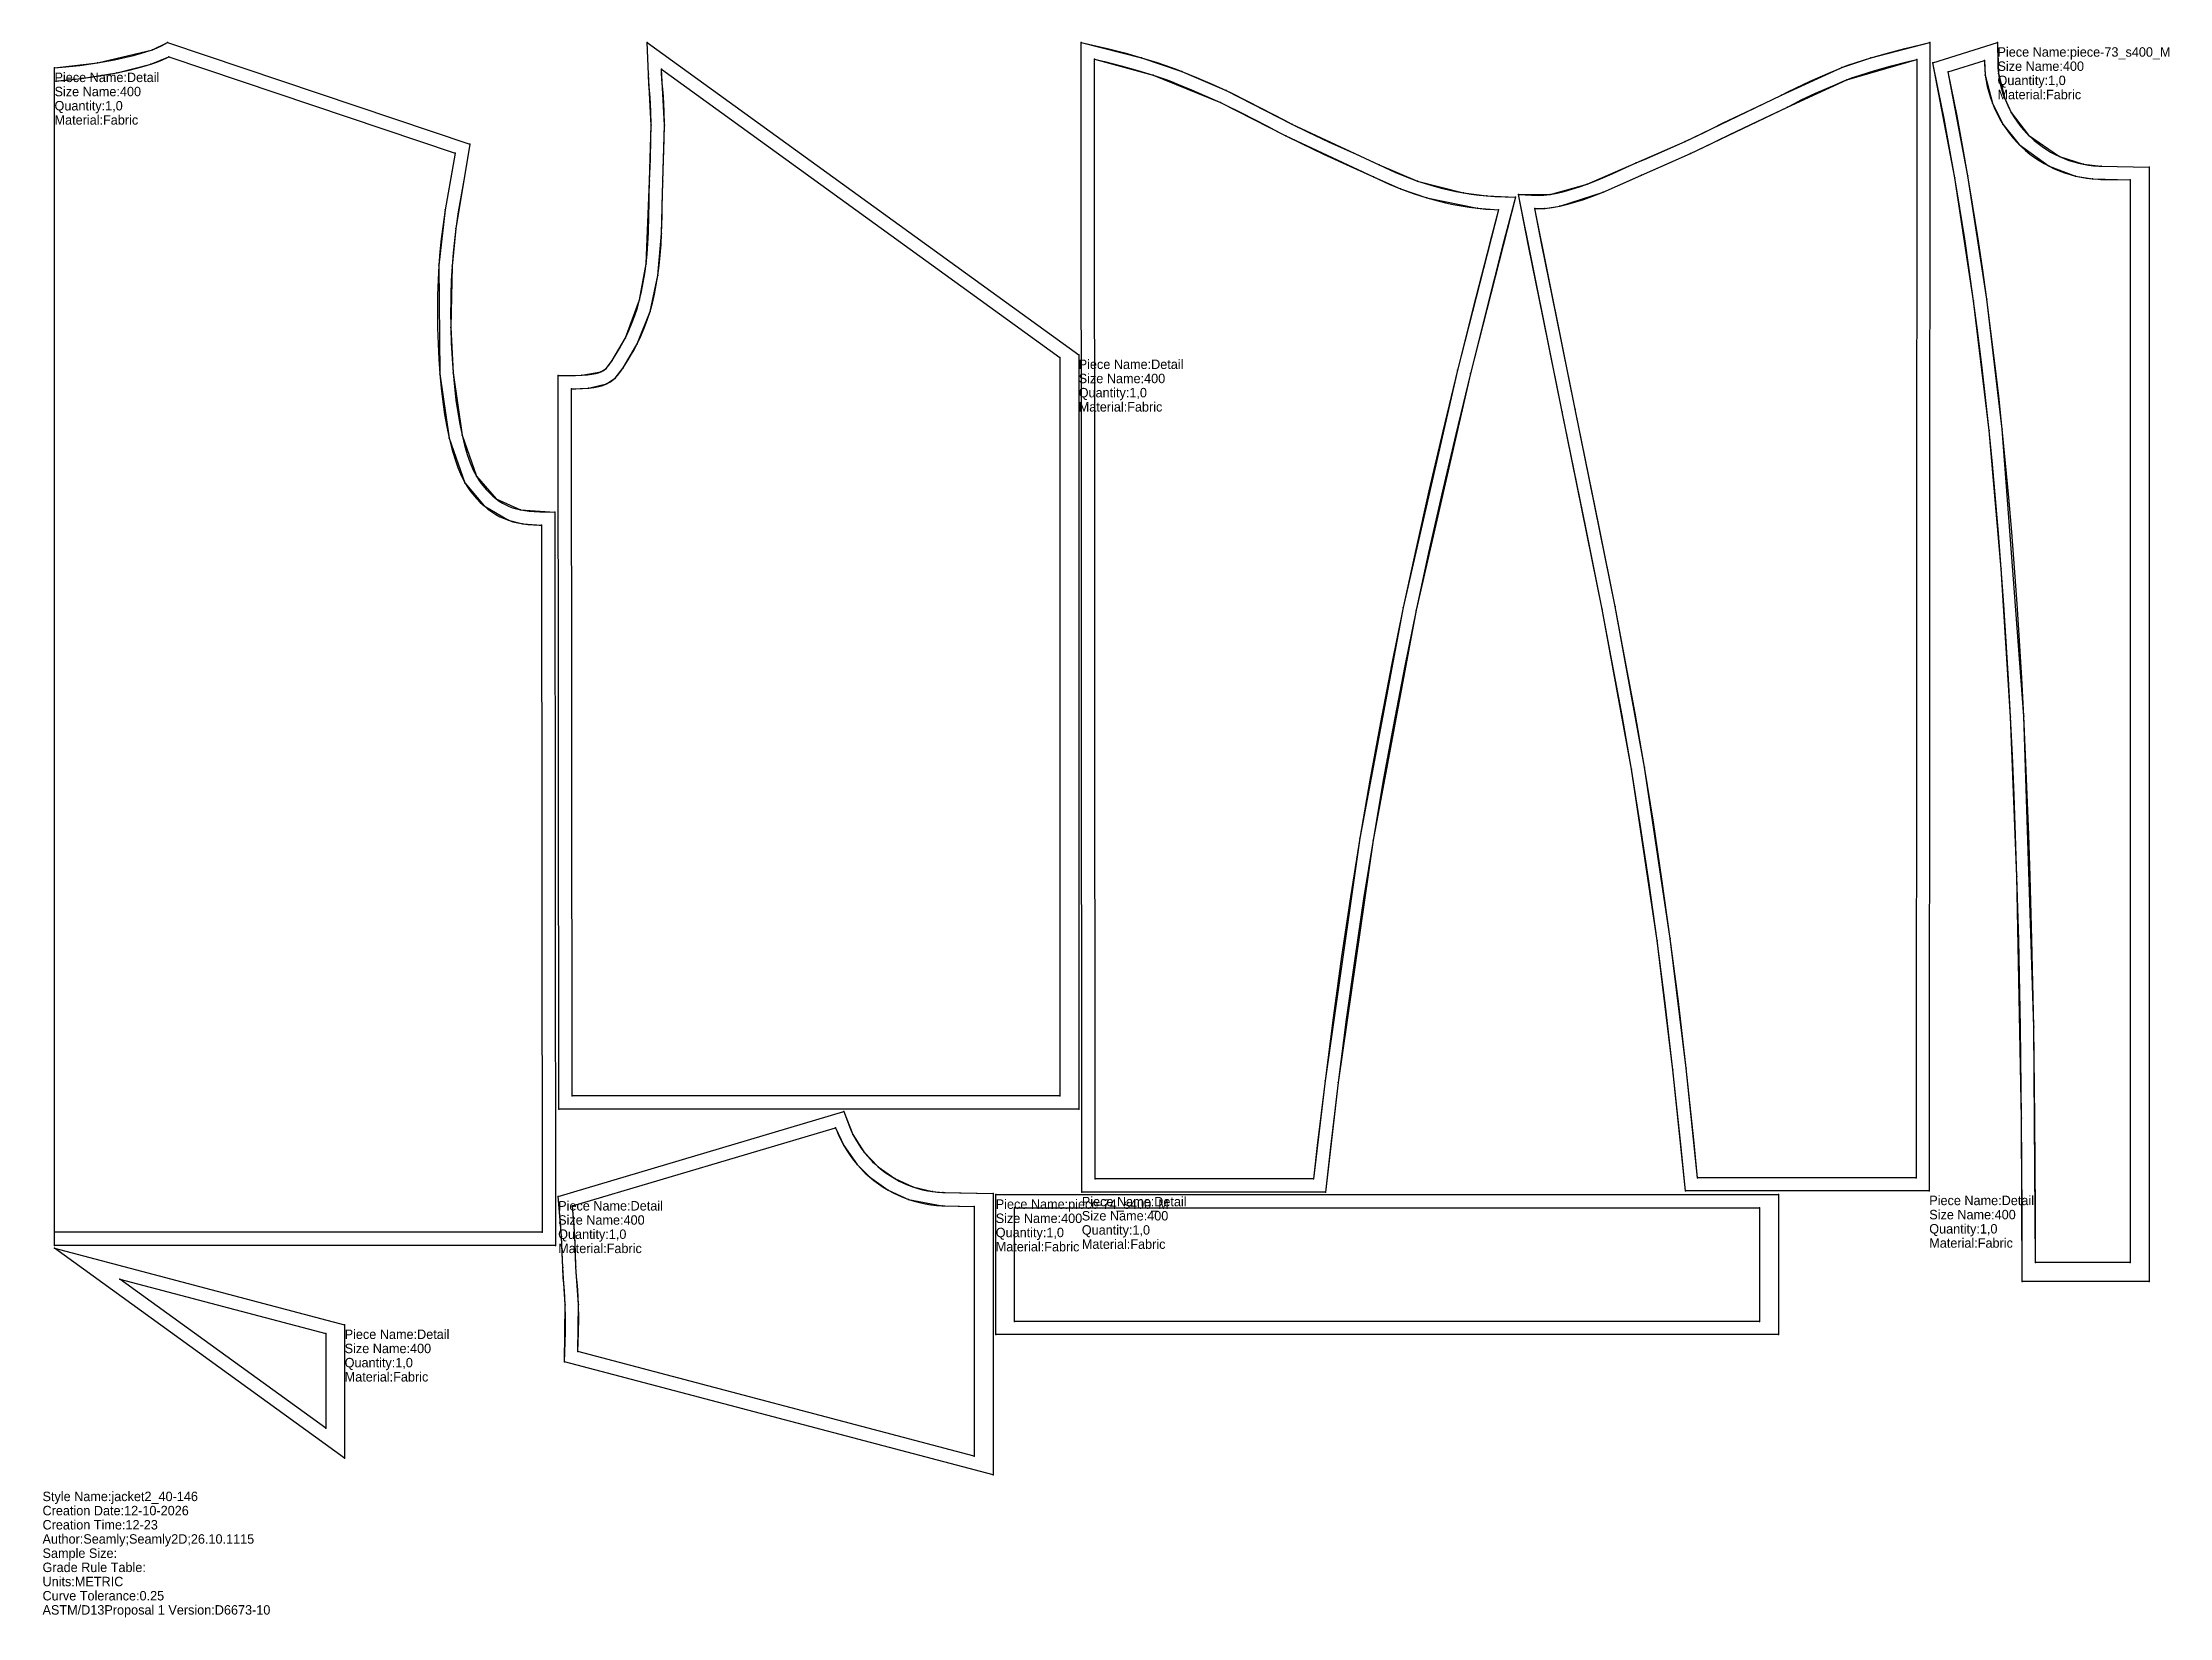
# Model space of a CAD drawing. Extents: x 0 to 1124, y -69 to 764.
import ezdxf

# ---------------------------------------------------------------- set-up
doc = ezdxf.new("R2010")
doc.units = 0
for name, color, linetype in [('1', 7, 'CONTINUOUS'), ('14', 7, 'CONTINUOUS'), ('2', 7, 'CONTINUOUS'), ('3', 7, 'CONTINUOUS'), ('84', 7, 'CONTINUOUS'), ('87', 7, 'CONTINUOUS')]:
    doc.layers.add(name, color=color, linetype=linetype)

# ---------------------------------------------------------------- blocks, each defined once
blk = doc.blocks.new('piece-73_s400_M')
at = {"layer": '1'}
blk.add_lwpolyline([(1033.2, 763.59), (1033.7, 747.2), (1037.02, 733.99), (1040.51, 726.6), (1049.63, 714.61), (1066.02, 703.25), (1078.66, 699.23), (1088.03, 698.26), (1113.28, 697.75), (1113.28, 108.62), (1046.29, 108.62), (1045.93, 194.88), (1043.47, 322.66), (1040.08, 407.13), (1035.21, 485.42), (1028.76, 558.41), (1020.6, 626.98), (1010.63, 692.02), (999.07, 752.92)], close=True, dxfattribs=at)
at = {"layer": '14'}
blk.add_lwpolyline([(1026.28, 754.09), (1026.75, 746.34), (1030.48, 731.46), (1035.99, 720.51), (1044.68, 709.65), (1060.43, 698.17), (1074.42, 692.99), (1083.32, 691.51), (1103.28, 690.95), (1103.28, 118.62), (1053.28, 118.62), (1052.32, 243.17), (1047.07, 407.48), (1035.72, 559.13), (1027.54, 627.92), (1017.53, 693.2), (1007.19, 748.13)], close=True, dxfattribs=at)
at = {"layer": '2'}
for p in [(1026.28, 754.09), (1033.2, 763.59), (999.07, 752.92), (1007.19, 748.13), (1113.28, 697.75), (1103.28, 690.95), (1053.28, 118.62), (1103.28, 118.62), (1046.29, 108.62), (1113.28, 108.62)]:
    blk.add_point(p, dxfattribs=at)
at = {"layer": '3'}
for p in [(1026.75, 746.34), (1033.7, 747.2), (1030.48, 731.46), (1037.02, 733.99), (1035.99, 720.51), (1040.51, 726.6), (1044.68, 709.65), (1049.63, 714.61), (1060.43, 698.17), (1066.02, 703.25), (1078.66, 699.23), (1088.03, 698.26), (1010.63, 692.02), (1017.53, 693.2), (1074.42, 692.99), (1083.32, 691.51), (1020.6, 626.98), (1027.54, 627.92), (1028.76, 558.41), (1035.72, 559.13), (1035.21, 485.42), (1040.08, 407.13), (1047.07, 407.48), (1043.47, 322.66), (1052.32, 243.17), (1045.93, 194.88)]:
    blk.add_point(p, dxfattribs=at)
at = {"layer": '84'}
blk.add_lwpolyline([(1033.2, 763.59), (1033.29, 752.73), (1033.43, 749.95), (1033.7, 747.2), (1034.1, 744.49), (1034.64, 741.81), (1035.3, 739.16), (1036.1, 736.55), (1037.02, 733.99), (1038.06, 731.47), (1039.23, 729), (1040.51, 726.6), (1041.91, 724.25), (1043.43, 721.98), (1045.06, 719.77), (1046.81, 717.64), (1048.68, 715.57), (1049.63, 714.61), (1050.58, 713.68), (1052.59, 711.85), (1054.66, 710.14), (1056.8, 708.54), (1059.02, 707.05), (1061.29, 705.67), (1063.62, 704.4), (1066.02, 703.25), (1068.46, 702.21), (1070.95, 701.28), (1073.49, 700.48), (1076.06, 699.79), (1078.66, 699.23), (1081.3, 698.79), (1083.97, 698.48), (1086.68, 698.3), (1088.03, 698.26), (1113.28, 697.75), (1113.28, 108.62), (1046.29, 108.62), (1046.24, 144.64), (1045.93, 194.88), (1045.32, 243.05), (1044.39, 289.27), (1043.47, 322.66), (1042.75, 344.41), (1041.95, 365.72), (1041.06, 386.63), (1040.08, 407.13), (1039.01, 427.25), (1037.84, 446.99), (1036.57, 466.38), (1035.21, 485.42), (1033.75, 504.13), (1032.19, 522.52), (1030.53, 540.61), (1028.76, 558.41), (1026.88, 575.93), (1024.9, 593.19), (1022.81, 610.2), (1020.6, 626.98), (1018.28, 643.53), (1015.85, 659.88), (1013.3, 676.04), (1010.63, 692.02), (1007.84, 707.83), (1004.93, 723.49), (1001.9, 739.02), (999.07, 752.92)], close=True, dxfattribs=at)
at = {"layer": '87'}
blk.add_lwpolyline([(1026.28, 754.09), (1026.29, 752.53), (1026.44, 749.42), (1026.75, 746.34), (1027.21, 743.29), (1027.81, 740.27), (1028.56, 737.29), (1029.45, 734.35), (1030.48, 731.46), (1031.66, 728.63), (1032.97, 725.86), (1034.41, 723.15), (1035.99, 720.51), (1037.7, 717.95), (1039.54, 715.47), (1041.5, 713.07), (1043.59, 710.77), (1044.68, 709.65), (1045.77, 708.59), (1048.01, 706.55), (1050.34, 704.63), (1052.75, 702.83), (1055.24, 701.16), (1057.8, 699.6), (1060.43, 698.17), (1063.12, 696.87), (1065.87, 695.7), (1068.67, 694.66), (1071.53, 693.76), (1074.42, 692.99), (1077.35, 692.35), (1080.32, 691.86), (1083.32, 691.51), (1086.34, 691.3), (1087.86, 691.26), (1103.28, 690.95), (1103.28, 118.62), (1053.28, 118.62), (1053.24, 144.66), (1052.93, 194.95), (1052.32, 243.17), (1051.39, 289.44), (1050.46, 322.88), (1049.75, 344.65), (1048.95, 366), (1048.05, 386.94), (1047.07, 407.48), (1045.99, 427.64), (1044.82, 447.43), (1043.56, 466.85), (1042.19, 485.94), (1040.73, 504.7), (1039.16, 523.14), (1037.49, 541.27), (1035.72, 559.13), (1033.84, 576.7), (1031.85, 594.02), (1029.75, 611.08), (1027.54, 627.92), (1025.21, 644.53), (1022.77, 660.94), (1020.21, 677.16), (1017.53, 693.2), (1014.73, 709.08), (1011.81, 724.8), (1008.76, 740.39), (1007.19, 748.13)], close=True, dxfattribs=at)
at = {"layer": '1'}
for s, p in [('Size Name:400', (1033.2, 748.59)), ('Piece Name:piece-73_s400_M', (1033.2, 756.09)), ('Quantity:1,0', (1033.2, 741.09)), ('Material:Fabric', (1033.2, 733.59))]:
    blk.add_text(s, height=5, dxfattribs=at).set_placement(p)
blk = doc.blocks.new('piece-74_s400_M')
at = {"layer": '1'}
blk.add_lwpolyline([(503.77, 154.52), (917.43, 154.52), (917.43, 80.52), (503.77, 80.52)], close=True, dxfattribs=at)
at = {"layer": '14'}
blk.add_lwpolyline([(513.77, 147.52), (907.44, 147.52), (907.44, 87.52), (513.77, 87.52)], close=True, dxfattribs=at)
at = {"layer": '2'}
for p in [(503.77, 154.52), (513.77, 147.52), (907.44, 147.52), (917.43, 154.52), (503.77, 80.52), (513.77, 87.52), (907.44, 87.52), (917.43, 80.52)]:
    blk.add_point(p, dxfattribs=at)
at = {"layer": '84'}
blk.add_lwpolyline([(503.77, 154.52), (917.43, 154.52), (917.43, 80.52), (503.77, 80.52)], close=True, dxfattribs=at)
at = {"layer": '87'}
blk.add_lwpolyline([(513.77, 147.52), (907.44, 147.52), (907.44, 87.52), (513.77, 87.52)], close=True, dxfattribs=at)
at = {"layer": '1'}
for s, p in [('Piece Name:piece-74_s400_M', (503.77, 147.02)), ('Size Name:400', (503.77, 139.52)), ('Quantity:1,0', (503.77, 132.02)), ('Material:Fabric', (503.77, 124.52))]:
    blk.add_text(s, height=5, dxfattribs=at).set_placement(p)
blk = doc.blocks.new('piece_Detail_s400_M')
at = {"layer": '1'}
blk.add_lwpolyline([(6.35, 750.18), (29.06, 752.85), (58.06, 759.8), (66.04, 763.59), (225.92, 709.91), (218.44, 665.19), (216.42, 645.36), (215.8, 612.85), (216.97, 588.93), (221.72, 556), (229.35, 534.26), (239.69, 522.42), (252.56, 516.55), (270.77, 515.27), (271.12, 127.63), (6.35, 127.63)], close=True, dxfattribs=at)
at = {"layer": '14'}
blk.add_lwpolyline([(6.35, 743.16), (20.68, 744.58), (39.33, 747.58), (57.24, 752.11), (66.69, 755.98), (218.02, 705.18), (212.84, 675.21), (209.44, 645.83), (210, 588.37), (214.9, 554.44), (223.24, 530.82), (233.34, 518.62), (246.22, 511.01), (253.78, 509.23), (263.78, 508.46), (264.11, 134.64), (6.35, 134.64)], close=True, dxfattribs=at)
at = {"layer": '2'}
for p in [(66.04, 763.59), (66.69, 755.98), (6.35, 750.18), (6.35, 743.16), (225.92, 709.91), (218.02, 705.18), (263.78, 508.46), (270.77, 515.27), (6.35, 134.64), (6.35, 127.63), (264.11, 134.64), (271.12, 127.63)]:
    blk.add_point(p, dxfattribs=at)
at = {"layer": '3'}
for p in [(58.06, 759.8), (20.68, 744.58), (29.06, 752.85), (39.33, 747.58), (57.24, 752.11), (212.84, 675.21), (218.44, 665.19), (209.44, 645.83), (216.42, 645.36), (215.8, 612.85), (210, 588.37), (216.97, 588.93), (214.9, 554.44), (221.72, 556), (223.24, 530.82), (229.35, 534.26), (233.34, 518.62), (239.69, 522.42), (246.22, 511.01), (252.56, 516.55), (253.78, 509.23)]:
    blk.add_point(p, dxfattribs=at)
at = {"layer": '84'}
blk.add_lwpolyline([(6.35, 750.18), (10.43, 750.5), (19.8, 751.52), (29.06, 752.85), (37.97, 754.45), (44.2, 755.8), (48.09, 756.75), (51.73, 757.74), (55.07, 758.76), (58.06, 759.8), (60.65, 760.83), (62.84, 761.85), (66.04, 763.59), (225.92, 709.91), (222.67, 690.8), (219.75, 674.1), (218.44, 665.19), (217.66, 658.95), (216.98, 652.35), (216.42, 645.36), (216.01, 637.92), (215.76, 629.95), (215.72, 625.76), (215.7, 621.4), (215.8, 612.85), (216.05, 604.58), (216.44, 596.6), (216.97, 588.93), (217.65, 581.6), (218.47, 574.61), (219.42, 568), (220.51, 561.79), (221.72, 556), (223.05, 550.65), (224.5, 545.78), (226.04, 541.41), (227.66, 537.56), (229.35, 534.26), (230.62, 532.19), (231.47, 530.99), (231.88, 530.47), (232.76, 529.37), (234.55, 527.29), (236.29, 525.46), (238, 523.84), (239.69, 522.42), (241.37, 521.18), (243.07, 520.1), (244.8, 519.16), (246.58, 518.35), (248.45, 517.65), (250.44, 517.05), (252.56, 516.55), (254.83, 516.15), (257.27, 515.84), (259.9, 515.62), (262.77, 515.49), (270.77, 515.27), (271.12, 127.63), (6.35, 127.63)], close=True, dxfattribs=at)
at = {"layer": '87'}
blk.add_lwpolyline([(6.35, 743.16), (11.08, 743.53), (20.68, 744.58), (30.18, 745.94), (39.33, 747.58), (45.78, 748.98), (49.84, 749.97), (53.68, 751.02), (57.24, 752.11), (60.5, 753.24), (63.43, 754.4), (65.99, 755.6), (66.69, 755.98), (218.02, 705.18), (215.78, 691.99), (212.84, 675.21), (211.51, 666.14), (210.7, 659.74), (210.01, 652.99), (209.44, 645.83), (209.02, 638.22), (208.76, 630.1), (208.72, 625.81), (208.7, 621.37), (208.8, 612.71), (209.05, 604.3), (209.45, 596.19), (210, 588.37), (210.69, 580.87), (211.53, 573.71), (212.51, 566.9), (213.64, 560.47), (214.9, 554.44), (216.3, 548.81), (217.83, 543.62), (219.5, 538.88), (221.31, 534.61), (223.24, 530.82), (224.78, 528.33), (225.84, 526.82), (226.39, 526.12), (227.38, 524.89), (229.36, 522.59), (231.35, 520.5), (233.34, 518.62), (235.36, 516.92), (237.41, 515.41), (239.51, 514.07), (241.67, 512.89), (243.9, 511.88), (246.22, 511.01), (248.62, 510.29), (251.14, 509.69), (253.78, 509.23), (256.54, 508.88), (259.45, 508.63), (262.51, 508.49), (263.78, 508.46), (264.11, 134.64), (6.35, 134.64)], close=True, dxfattribs=at)
at = {"layer": '1'}
for s, p in [('Piece Name:Detail', (6.35, 742.68)), ('Size Name:400', (6.35, 735.18)), ('Quantity:1,0', (6.35, 727.68)), ('Material:Fabric', (6.35, 720.18))]:
    blk.add_text(s, height=5, dxfattribs=at).set_placement(p)
blk = doc.blocks.new('piece_Detail_s400-76_M')
at = {"layer": '1'}
blk.add_lwpolyline([(272.52, 153.62), (423.46, 198.44), (428.3, 186.32), (434.13, 177.09), (441.66, 169.17), (450.37, 162.99), (460.03, 158.6), (470.38, 156.11), (475.76, 155.62), (502.35, 155.07), (502.35, 6.38), (275.81, 66.2), (276.26, 96.29), (274.91, 116.09), (274.28, 132.4)], close=True, dxfattribs=at)
at = {"layer": '14'}
blk.add_lwpolyline([(280.01, 148.54), (419.16, 189.86), (423.49, 180.47), (430.57, 170.39), (437.08, 163.87), (446.88, 156.92), (457.75, 151.98), (475.42, 148.62), (492.35, 148.27), (492.35, 16.26), (282.99, 71.55), (283.26, 96.53), (281.91, 116.44), (281.27, 132.78)], close=True, dxfattribs=at)
at = {"layer": '2'}
for p in [(423.46, 198.44), (419.16, 189.86), (272.52, 153.62), (280.01, 148.54), (492.35, 148.27), (502.35, 155.07), (282.99, 71.55), (275.81, 66.2), (492.35, 16.26), (502.35, 6.38)]:
    blk.add_point(p, dxfattribs=at)
at = {"layer": '3'}
for p in [(423.49, 180.47), (428.3, 186.32), (430.57, 170.39), (434.13, 177.09), (441.66, 169.17), (437.08, 163.87), (450.37, 162.99), (460.03, 158.6), (446.88, 156.92), (457.75, 151.98), (470.38, 156.11), (475.42, 148.62), (475.76, 155.62), (274.28, 132.4), (281.27, 132.78), (274.91, 116.09), (281.91, 116.44), (276.26, 96.29), (283.26, 96.53)]:
    blk.add_point(p, dxfattribs=at)
at = {"layer": '84'}
blk.add_lwpolyline([(272.52, 153.62), (423.46, 198.44), (426.08, 191.34), (427.13, 188.79), (428.3, 186.32), (429.58, 183.92), (430.99, 181.58), (432.5, 179.3), (434.13, 177.09), (435.88, 174.96), (437.75, 172.89), (438.71, 171.93), (439.65, 171), (441.66, 169.17), (443.74, 167.46), (445.88, 165.86), (448.09, 164.38), (450.37, 162.99), (452.7, 161.72), (455.09, 160.57), (457.54, 159.53), (460.03, 158.6), (462.56, 157.8), (465.13, 157.11), (467.74, 156.55), (470.38, 156.11), (473.04, 155.8), (475.76, 155.62), (477.11, 155.58), (502.35, 155.07), (502.35, 6.38), (275.81, 66.2), (276.31, 81.81), (276.39, 89.02), (276.26, 96.29), (275.87, 103.71), (275.53, 107.53), (275.25, 110.6), (274.91, 116.09), (274.64, 123.67), (274.28, 132.4), (273.79, 139.65)], close=True, dxfattribs=at)
at = {"layer": '87'}
blk.add_lwpolyline([(280.01, 148.54), (419.16, 189.86), (419.56, 188.79), (420.73, 185.95), (422.04, 183.18), (423.49, 180.47), (425.07, 177.83), (426.77, 175.27), (428.61, 172.79), (430.57, 170.39), (432.66, 168.09), (433.76, 166.98), (434.84, 165.91), (437.08, 163.87), (439.41, 161.95), (441.83, 160.15), (444.31, 158.48), (446.88, 156.92), (449.5, 155.49), (452.2, 154.19), (454.95, 153.02), (457.75, 151.98), (460.6, 151.08), (463.49, 150.31), (466.43, 149.67), (469.4, 149.18), (472.4, 148.83), (475.42, 148.62), (476.94, 148.58), (492.35, 148.27), (492.35, 16.26), (282.99, 71.55), (283.31, 81.66), (283.39, 89.04), (283.26, 96.53), (282.85, 104.21), (282.5, 108.16), (282.23, 111.13), (281.91, 116.44), (281.64, 123.94), (281.27, 132.78), (280.77, 140.2)], close=True, dxfattribs=at)
at = {"layer": '1'}
for s, p in [('Piece Name:Detail', (272.52, 146.12)), ('Size Name:400', (272.52, 138.62)), ('Quantity:1,0', (272.52, 131.12)), ('Material:Fabric', (272.52, 123.62))]:
    blk.add_text(s, height=5, dxfattribs=at).set_placement(p)
blk = doc.blocks.new('piece_Detail_s400-77_M')
at = {"layer": '1'}
blk.add_lwpolyline([(159.68, 85.72), (159.68, 15.24), (6.35, 126.21)], close=True, dxfattribs=at)
at = {"layer": '14'}
blk.add_lwpolyline([(149.68, 81.12), (149.68, 31.12), (40.9, 109.84)], close=True, dxfattribs=at)
at = {"layer": '2'}
for p in [(6.35, 126.21), (40.9, 109.84), (149.68, 81.12), (159.68, 85.72), (149.68, 31.12), (159.68, 15.24)]:
    blk.add_point(p, dxfattribs=at)
at = {"layer": '84'}
blk.add_lwpolyline([(159.68, 85.72), (159.68, 15.24), (6.35, 126.21)], close=True, dxfattribs=at)
at = {"layer": '87'}
blk.add_lwpolyline([(149.68, 81.12), (149.68, 31.12), (40.9, 109.84)], close=True, dxfattribs=at)
at = {"layer": '1'}
for s, p in [('Piece Name:Detail', (159.68, 78.22)), ('Size Name:400', (159.68, 70.72)), ('Quantity:1,0', (159.68, 63.22)), ('Material:Fabric', (159.68, 55.72))]:
    blk.add_text(s, height=5, dxfattribs=at).set_placement(p)
blk = doc.blocks.new('piece_Detail_s400-78_M')
at = {"layer": '1'}
blk.add_lwpolyline([(547.62, 598.5), (547.62, 199.77), (272.87, 199.77), (272.52, 587.59), (285.1, 587.7), (295.15, 589.48), (297.8, 591.27), (301.06, 595.51), (308.02, 607.47), (315.56, 627.61), (318.94, 646.51), (320.8, 690.45), (321.66, 719.85), (320.18, 746.91), (319.5, 763.59)], close=True, dxfattribs=at)
at = {"layer": '14'}
blk.add_lwpolyline([(537.62, 597.1), (537.62, 206.77), (279.86, 206.77), (279.53, 580.59), (288.63, 580.93), (298.03, 583.08), (302.65, 586.21), (306.94, 591.7), (314.26, 604.28), (321.07, 621.31), (325.22, 640.48), (327.2, 662.69), (327.8, 690.23), (328.66, 719.87), (327.09, 749.46)], close=True, dxfattribs=at)
at = {"layer": '2'}
for p in [(319.5, 763.59), (327.09, 749.46), (537.62, 597.1), (547.62, 598.5), (272.52, 587.59), (279.53, 580.59), (279.86, 206.77), (537.62, 206.77), (272.87, 199.77), (547.62, 199.77)]:
    blk.add_point(p, dxfattribs=at)
at = {"layer": '3'}
for p in [(320.18, 746.91), (321.66, 719.85), (328.66, 719.87), (320.8, 690.45), (327.8, 690.23), (327.2, 662.69), (318.94, 646.51), (325.22, 640.48), (315.56, 627.61), (321.07, 621.31), (308.02, 607.47), (314.26, 604.28), (285.1, 587.7), (295.15, 589.48), (297.8, 591.27), (301.06, 595.51), (302.65, 586.21), (306.94, 591.7), (288.63, 580.93), (298.03, 583.08)]:
    blk.add_point(p, dxfattribs=at)
at = {"layer": '84'}
blk.add_lwpolyline([(547.62, 598.5), (547.62, 199.77), (272.87, 199.77), (272.52, 587.59), (279.85, 587.59), (281.73, 587.6), (285.1, 587.7), (287.97, 587.9), (290.37, 588.19), (292.34, 588.57), (293.91, 589), (295.15, 589.48), (296.14, 589.99), (296.99, 590.57), (297.8, 591.27), (298.64, 592.16), (299.52, 593.27), (301.06, 595.51), (303.47, 599.47), (304.88, 601.83), (305.99, 603.69), (308.02, 607.47), (309.86, 611.29), (311.53, 615.19), (313.03, 619.2), (314.37, 623.33), (315.56, 627.61), (316.6, 632.05), (317.51, 636.67), (318.29, 641.49), (318.94, 646.51), (319.48, 651.77), (319.9, 657.26), (320.21, 663), (320.51, 672.11), (320.57, 678.61), (320.61, 682.63), (320.8, 690.45), (321.23, 701.71), (321.58, 712.64), (321.66, 719.85), (321.53, 727.12), (321.14, 734.54), (320.8, 738.36), (320.52, 741.43), (320.18, 746.91), (319.5, 763.59)], close=True, dxfattribs=at)
at = {"layer": '87'}
blk.add_lwpolyline([(537.62, 597.1), (537.62, 206.77), (279.86, 206.77), (279.53, 580.59), (279.86, 580.59), (281.85, 580.6), (285.45, 580.71), (288.63, 580.93), (291.45, 581.27), (293.93, 581.74), (296.11, 582.34), (298.03, 583.08), (299.74, 583.97), (301.27, 585.01), (302.65, 586.21), (303.93, 587.57), (305.15, 589.1), (306.94, 591.7), (309.47, 595.85), (310.9, 598.26), (312.08, 600.25), (314.26, 604.28), (316.24, 608.39), (318.03, 612.59), (319.64, 616.89), (321.07, 621.31), (322.34, 625.87), (323.45, 630.57), (324.4, 635.44), (325.22, 640.48), (325.9, 645.71), (326.45, 651.14), (326.88, 656.8), (327.2, 662.69), (327.51, 671.96), (327.57, 678.54), (327.61, 682.51), (327.8, 690.23), (328.23, 701.47), (328.58, 712.49), (328.66, 719.87), (328.53, 727.36), (328.12, 735.04), (327.77, 738.99), (327.5, 741.96), (327.18, 747.27), (327.09, 749.46)], close=True, dxfattribs=at)
at = {"layer": '1'}
for s, p in [('Piece Name:Detail', (547.62, 591)), ('Size Name:400', (547.62, 583.5)), ('Quantity:1,0', (547.62, 576)), ('Material:Fabric', (547.62, 568.5))]:
    blk.add_text(s, height=5, dxfattribs=at).set_placement(p)
blk = doc.blocks.new('piece_Detail_s400-79_M')
at = {"layer": '1'}
blk.add_lwpolyline([(549.26, 155.86), (549.01, 763.59), (580.85, 755.54), (602.18, 748.24), (625.52, 738.22), (660.33, 720.47), (706.36, 699.02), (726.68, 690.36), (750.97, 684.11), (763.36, 682.53), (778.46, 681.86), (754.68, 588.7), (726, 463.45), (703.17, 341.89), (684.74, 213.88), (677.97, 155.86)], close=True, dxfattribs=at)
at = {"layer": '14'}
blk.add_lwpolyline([(556.25, 162.86), (556.01, 754.79), (586.93, 746.33), (622.56, 731.88), (657.17, 714.22), (703.43, 692.67), (717.74, 686.2), (731.67, 681.42), (758.4, 675.98), (769.48, 675.18), (747.88, 590.37), (719.15, 464.88), (696.27, 343.04), (677.79, 214.74), (671.71, 162.86)], close=True, dxfattribs=at)
at = {"layer": '2'}
for p in [(549.01, 763.59), (556.01, 754.79), (769.48, 675.18), (778.46, 681.86), (556.25, 162.86), (671.71, 162.86), (549.26, 155.86), (677.97, 155.86)]:
    blk.add_point(p, dxfattribs=at)
at = {"layer": '3'}
for p in [(580.85, 755.54), (586.93, 746.33), (602.18, 748.24), (622.56, 731.88), (625.52, 738.22), (660.33, 720.47), (657.17, 714.22), (706.36, 699.02), (703.43, 692.67), (717.74, 686.2), (726.68, 690.36), (731.67, 681.42), (750.97, 684.11), (758.4, 675.98), (763.36, 682.53), (747.88, 590.37), (754.68, 588.7), (719.15, 464.88), (726, 463.45), (696.27, 343.04), (703.17, 341.89), (677.79, 214.74), (684.74, 213.88)]:
    blk.add_point(p, dxfattribs=at)
at = {"layer": '84'}
blk.add_lwpolyline([(549.26, 155.86), (549.01, 763.59), (562.89, 760.38), (571.95, 758.06), (580.85, 755.54), (589.09, 752.99), (596.22, 750.55), (599.16, 749.43), (602.18, 748.24), (609.87, 745.06), (618.19, 741.51), (625.52, 738.22), (628.19, 736.92), (636.4, 732.79), (650.56, 725.53), (656.08, 722.66), (660.33, 720.47), (668.46, 716.43), (679.93, 710.97), (693.83, 704.68), (706.36, 699.02), (712.1, 696.31), (714.63, 695.12), (720.31, 692.71), (726.68, 690.36), (733.65, 688.14), (739.22, 686.63), (743.03, 685.7), (746.96, 684.86), (750.97, 684.11), (755.05, 683.47), (759.18, 682.94), (763.36, 682.53), (767.6, 682.26), (778.46, 681.86), (771.68, 655.88), (762.94, 621.78), (754.68, 588.7), (746.88, 556.48), (739.52, 524.98), (732.57, 494.02), (726, 463.45), (719.8, 433.11), (713.95, 402.84), (708.41, 372.49), (703.17, 341.89), (698.21, 310.89), (693.5, 279.33), (689.01, 247.04), (684.74, 213.88), (680.65, 179.67), (677.97, 155.86)], close=True, dxfattribs=at)
at = {"layer": '87'}
blk.add_lwpolyline([(556.25, 162.86), (556.01, 754.79), (561.23, 753.58), (570.12, 751.3), (578.86, 748.83), (586.93, 746.33), (593.84, 743.97), (596.62, 742.91), (599.55, 741.75), (607.16, 738.61), (615.38, 735.09), (622.56, 731.88), (625.09, 730.65), (633.23, 726.55), (647.35, 719.31), (652.87, 716.44), (657.17, 714.22), (665.4, 710.13), (676.98, 704.62), (690.95, 698.3), (703.43, 692.67), (709.11, 689.98), (711.77, 688.73), (717.74, 686.2), (724.4, 683.74), (731.67, 681.42), (737.48, 679.84), (741.48, 678.88), (745.59, 678), (749.78, 677.21), (754.06, 676.54), (758.4, 675.98), (762.8, 675.55), (767.24, 675.27), (769.48, 675.18), (764.9, 657.63), (756.15, 623.49), (747.88, 590.37), (740.07, 558.1), (732.69, 526.54), (725.73, 495.52), (719.15, 464.88), (712.94, 434.47), (707.07, 404.14), (701.52, 373.71), (696.27, 343.04), (691.29, 311.96), (686.57, 280.33), (682.08, 247.97), (677.79, 214.74), (673.7, 180.48), (671.71, 162.86)], close=True, dxfattribs=at)
at = {"layer": '1'}
for s, p in [('Piece Name:Detail', (549.26, 148.36)), ('Size Name:400', (549.26, 140.86)), ('Quantity:1,0', (549.26, 133.36)), ('Material:Fabric', (549.26, 125.86))]:
    blk.add_text(s, height=5, dxfattribs=at).set_placement(p)
blk = doc.blocks.new('piece_Detail_s400-80_M')
at = {"layer": '1'}
blk.add_lwpolyline([(997.13, 156.47), (868.33, 156.47), (861.7, 220.54), (853.34, 288.94), (839.69, 379.39), (824.22, 464.03), (803.15, 568.37), (779.99, 683.3), (796.78, 683.22), (816.27, 688.74), (842.28, 699.96), (868.05, 711.31), (919.06, 735.77), (950.93, 750.4), (966.33, 755.49), (997.52, 763.59)], close=True, dxfattribs=at)
at = {"layer": '14'}
blk.add_lwpolyline([(990.13, 163.48), (874.67, 163.48), (868.66, 221.32), (860.28, 289.86), (846.59, 380.55), (831.09, 465.37), (810.01, 569.77), (788.61, 675.8), (793.97, 675.83), (801.89, 677.06), (824.84, 684.57), (845.07, 693.53), (870.98, 704.95), (922.15, 729.49), (953.56, 743.91), (990.51, 754.68)], close=True, dxfattribs=at)
at = {"layer": '2'}
for p in [(990.51, 754.68), (997.52, 763.59), (779.99, 683.3), (788.61, 675.8), (874.67, 163.48), (990.13, 163.48), (868.33, 156.47), (997.13, 156.47)]:
    blk.add_point(p, dxfattribs=at)
at = {"layer": '3'}
for p in [(966.33, 755.49), (950.93, 750.4), (953.56, 743.91), (919.06, 735.77), (922.15, 729.49), (868.05, 711.31), (842.28, 699.96), (870.98, 704.95), (816.27, 688.74), (845.07, 693.53), (793.97, 675.83), (796.78, 683.22), (801.89, 677.06), (824.84, 684.57), (803.15, 568.37), (810.01, 569.77), (824.22, 464.03), (831.09, 465.37), (839.69, 379.39), (846.59, 380.55), (853.34, 288.94), (860.28, 289.86), (861.7, 220.54), (868.66, 221.32)]:
    blk.add_point(p, dxfattribs=at)
at = {"layer": '84'}
blk.add_lwpolyline([(997.13, 156.47), (868.33, 156.47), (865.73, 182.82), (861.7, 220.54), (857.58, 255.79), (853.34, 288.94), (848.96, 320.34), (844.41, 350.37), (839.69, 379.39), (834.76, 407.76), (829.61, 435.86), (824.22, 464.03), (815.65, 507.14), (803.15, 568.37), (792.85, 618.92), (785.55, 655.22), (779.99, 683.3), (790.4, 682.71), (793.43, 682.82), (796.78, 683.22), (800.41, 683.91), (804.25, 684.84), (808.23, 685.99), (812.25, 687.3), (816.27, 688.74), (822.2, 691.05), (829.51, 694.17), (838.66, 698.34), (842.28, 699.96), (846.65, 701.8), (857.01, 706.33), (868.05, 711.31), (878.24, 716.1), (882.4, 718.17), (888.27, 721.11), (899.78, 726.64), (910.3, 731.59), (919.06, 735.77), (922.46, 737.49), (926.42, 739.5), (934.22, 743.15), (944.7, 747.71), (949.83, 749.92), (950.93, 750.4), (953.62, 751.42), (958.47, 753.08), (966.33, 755.49), (975.15, 757.98), (984.28, 760.37), (997.52, 763.59)], close=True, dxfattribs=at)
at = {"layer": '87'}
blk.add_lwpolyline([(990.13, 163.48), (874.67, 163.48), (872.69, 183.53), (868.66, 221.32), (864.53, 256.64), (860.28, 289.86), (855.88, 321.35), (851.33, 351.45), (846.59, 380.55), (841.65, 408.99), (836.49, 437.14), (831.09, 465.37), (822.52, 508.52), (810.01, 569.77), (799.71, 620.31), (792.42, 656.59), (788.61, 675.8), (790.32, 675.71), (793.97, 675.83), (797.85, 676.3), (801.89, 677.06), (806.06, 678.07), (810.28, 679.3), (814.52, 680.68), (818.72, 682.19), (824.84, 684.57), (832.33, 687.77), (841.53, 691.96), (845.07, 693.53), (849.42, 695.38), (859.85, 699.93), (870.98, 704.95), (881.29, 709.8), (885.53, 711.91), (891.35, 714.82), (902.79, 720.32), (913.29, 725.26), (922.15, 729.49), (925.62, 731.24), (929.49, 733.21), (937.1, 736.77), (947.48, 741.29), (952.59, 743.5), (953.56, 743.91), (956, 744.84), (960.63, 746.42), (968.3, 748.78), (976.98, 751.23), (985.99, 753.58), (990.51, 754.68)], close=True, dxfattribs=at)
at = {"layer": '1'}
for s, p in [('Size Name:400', (997.13, 141.47)), ('Piece Name:Detail', (997.13, 148.97)), ('Quantity:1,0', (997.13, 133.97)), ('Material:Fabric', (997.13, 126.47))]:
    blk.add_text(s, height=5, dxfattribs=at).set_placement(p)

msp = doc.modelspace()

# ---------------------------------------------------------------- block references
at = {"layer": '1'}
for name in ['piece_Detail_s400_M', 'piece_Detail_s400-78_M', 'piece_Detail_s400-79_M', 'piece_Detail_s400-80_M', 'piece-73_s400_M', 'piece_Detail_s400-76_M', 'piece-74_s400_M', 'piece_Detail_s400-77_M']:
    msp.add_blockref(name, (0, 0), dxfattribs=at)

# ---------------------------------------------------------------- texts
for s, p in [('Style Name:jacket2_40-146', (0, -7.5)), ('Creation Date:12-10-2026', (0, -15)), ('Creation Time:12-23', (0, -22.5)), ('Author:Seamly;Seamly2D;26.10.1115', (0, -30)), ('Sample Size:', (0, -37.5)), ('Grade Rule Table:', (0, -45)), ('Curve Tolerance:0.25', (0, -60)), ('Units:METRIC', (0, -52.5)), ('ASTM/D13Proposal 1 Version:D6673-10', (0, -67.5))]:
    msp.add_text(s, height=5, dxfattribs=at).set_placement(p)

doc.saveas('drawing.dxf')
